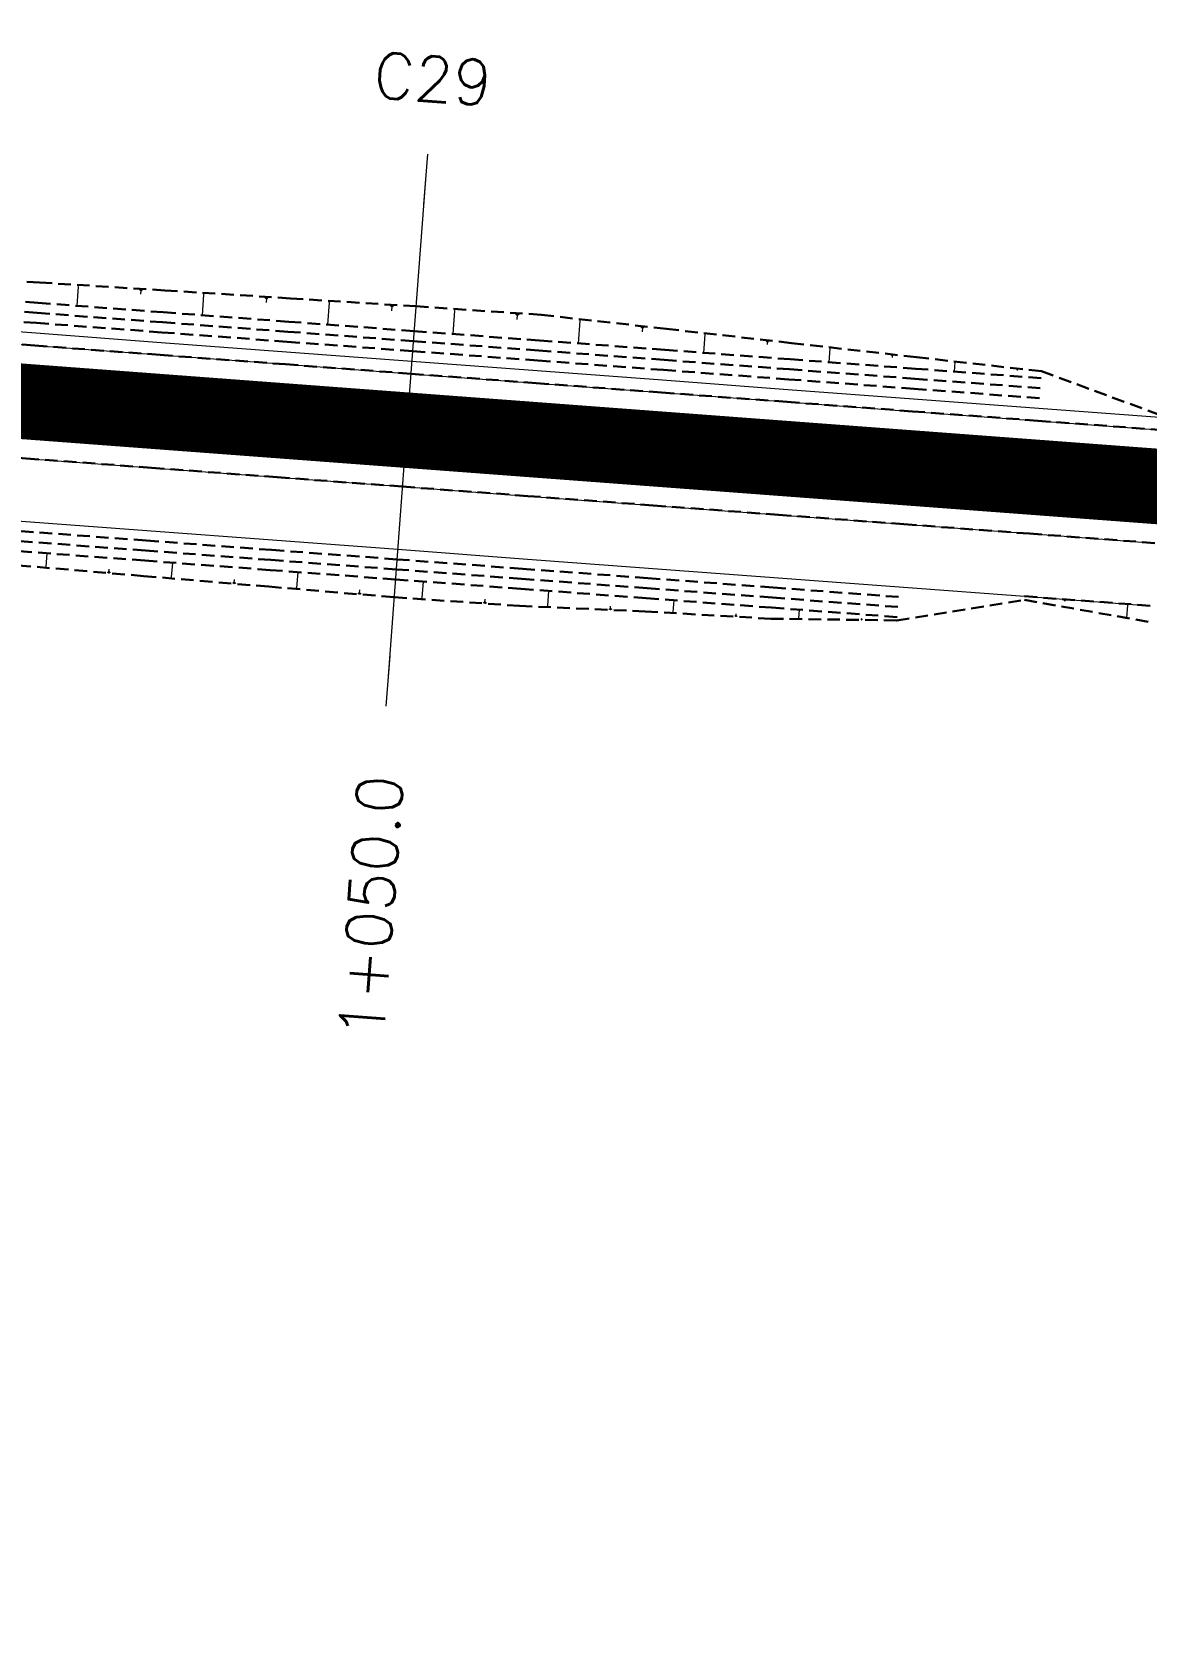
# Model space of a CAD drawing. Header units: metres. Extents: x 544752 to 548977, y 1840603 to 1844608.
# Drawn here: x 547550.9 to 547595.2, y 1842240 to 1842303.3 of the extents above; entities that cross this region are included whole.
import ezdxf

# ---------------------------------------------------------------- set-up
doc = ezdxf.new("R2010")
doc.units = ezdxf.units.M
doc.header["$MEASUREMENT"] = 0
for name, pattern in [('ACAD_ISO02W100', [15, 12, -3]), ('Anordnung Grundriss$0$GESTRICHELT', [0.75, 0.5, -0.25]), ('HIDDEN', [0.375, 0.25, -0.125])]:
    doc.linetypes.add(name, pattern=pattern)
doc.layers.add('C-ROAD', color=7, linetype='Continuous')
for name, color, linetype, lineweight in [('C-ROAD-CORR', 5, 'Continuous', 0), ('C-ROAD-SAMP', 150, 'HIDDEN', 0), ('C-ROAD-SAMP-TEXT', 11, 'Continuous', 0), ('C-TOPO-FEAT', 94, 'Continuous', 5)]:
    doc.layers.add(name, color=color, linetype=linetype, lineweight=lineweight)

msp = doc.modelspace()

# ---------------------------------------------------------------- linework, layer by layer
at = {"layer": 'C-ROAD-CORR', "color": 160, "linetype": 'Continuous'}
for p, q in [((547552.7388740472, 1842293.152886879, 510.5932910737055), (547552.6811587136, 1842292.383074517, 509.8213181902017)), ((547552.7775328847, 1842293.197112621, 510.6402833072702), (547552.7072418103, 1842293.202382571, 510.6402833072702)), ((547552.7678681753, 1842293.186056185, 510.628535248879), (547552.7151498696, 1842293.190008648, 510.628535248879)), ((547552.758203466, 1842293.17499975, 510.6167871904879), (547552.7230579287, 1842293.177634725, 510.6167871904879)), ((547552.7485387565, 1842293.163943315, 510.6050391320967), (547552.730965988, 1842293.165260802, 510.6050391320967)), ((547555.2338447056, 1842292.994806119, 510.6164026605925), (547555.2222928144, 1842292.840725945, 510.4618900527774)), ((547557.7287168754, 1842292.835140009, 510.6379259254792), (547557.6667998282, 1842292.009284807, 509.8097529145964)), ((547557.7701901015, 1842292.882585413, 510.6883392241742), (547557.6947817911, 1842292.888239019, 510.6883392241742)), ((547557.7598217949, 1842292.870724062, 510.6757358995005), (547557.7032655622, 1842292.874964267, 510.6757358995005)), ((547557.7494534885, 1842292.858862711, 510.6631325748267), (547557.7117493332, 1842292.861689514, 510.6631325748267)), ((547557.739085182, 1842292.84700136, 510.6505292501529), (547557.7202331043, 1842292.848414762, 510.6505292501529)), ((547560.2235282441, 1842292.674495198, 510.6584686526239), (547560.2112027622, 1842292.5100968, 510.4936088612127)), ((547562.7183396129, 1842292.513850386, 510.6790113797727), (547562.6524862092, 1842291.635491703, 509.7981875339854)), ((547562.7624494857, 1842292.564312116, 510.7326296878448), (547562.6822471162, 1842292.570325149, 510.7326296878448)), ((547562.7514220176, 1842292.551696684, 510.7192251108268), (547562.6912702403, 1842292.556206458, 510.7192251108268)), ((547562.7403945493, 1842292.539081251, 510.7058205338088), (547562.7002933646, 1842292.542087768, 510.7058205338088)), ((547562.7293670812, 1842292.526465819, 510.6924159567907), (547562.7093164887, 1842292.527969077, 510.6924159567907)), ((547565.2131509817, 1842292.353205575, 510.699554106916), (547565.2000660519, 1842292.178677594, 510.5245363030764)), ((547567.7075675919, 1842292.186488577, 510.7140119887527), (547567.638232745, 1842291.261694089, 509.7866220138324)), ((547567.7540094024, 1842292.239618046, 510.7704649124799), (547567.669567009, 1842292.245948967, 510.7704649124799)), ((547567.7423989497, 1842292.226335679, 510.7563516815481), (547567.6790671548, 1842292.231083869, 510.7563516815481)), ((547567.7307884971, 1842292.213053312, 510.7422384506163), (547567.6885673004, 1842292.216218772, 510.7422384506163)), ((547567.7191780445, 1842292.199770944, 510.7281252196845), (547567.6980674462, 1842292.201353675, 510.7281252196845)), ((547570.2017402359, 1842292.016018883, 510.7247093509575), (547570.1881256341, 1842291.834426088, 510.5426069059409)), ((547572.6901723102, 1842291.782570801, 510.6721777486344), (547572.6231006087, 1842290.887962352, 509.7750585319497)), ((547572.7350982222, 1842291.83396608, 510.7267880033062), (547572.6534120968, 1842291.840090354, 510.7267880033062)), ((547572.7238667442, 1842291.82111726, 510.7131354396383), (547572.6626021501, 1842291.825710466, 510.7131354396383)), ((547572.7126352662, 1842291.80826844, 510.6994828759703), (547572.6717922034, 1842291.811330577, 510.6994828759703)), ((547572.7014037882, 1842291.79541962, 510.6858303123024), (547572.6809822569, 1842291.796950689, 510.6858303123024)), ((547575.1750558756, 1842291.510192895, 510.58056142992), (547575.1633537572, 1842291.354108976, 510.424039453205)), ((547577.6597911413, 1842291.236532053, 510.4876547977763), (547577.6056508834, 1842290.514404373, 509.7635004262174)), ((547577.6960553245, 1842291.278018307, 510.5317361795069), (547577.6301183079, 1842291.28296182, 510.5317361795069)), ((547577.6869892786, 1842291.267646744, 510.5207158340742), (547577.6375365163, 1842291.271354378, 510.5207158340742)), ((547577.6779232329, 1842291.25727518, 510.5096954886416), (547577.6449547246, 1842291.259746936, 510.5096954886416)), ((547577.668857187, 1842291.246903616, 510.4986751432089), (547577.652372933, 1842291.248139494, 510.4986751432089)), ((547580.1444342044, 1842290.962073568, 510.3939459367826), (547580.1352571569, 1842290.839669273, 510.2711981082244)), ((547582.6291118292, 1842290.687913103, 510.3005368177482), (547582.588097046, 1842290.140854198, 509.7519425619955)), ((547582.6565843177, 1842290.719341652, 510.333931344878), (547582.6066327189, 1842290.723086685, 510.333931344878)), ((547582.6497161955, 1842290.711484514, 510.3255827130955), (547582.6122524965, 1842290.71429329, 510.3255827130955)), ((547582.6428480735, 1842290.703627377, 510.3172340813131), (547582.617872274, 1842290.705499894, 510.3172340813131)), ((547582.6359799514, 1842290.69577024, 510.3088854495306), (547582.6234920516, 1842290.696706499, 510.3088854495306)), ((547585.1138110727, 1842290.413939053, 510.2073151909253), (547585.107159316, 1842290.325217318, 510.1183444533918)), ((547587.5985103162, 1842290.139965004, 510.1140935641008), (547587.5705705583, 1842289.767301974, 509.7403846343304)), ((547587.617224902, 1842290.161374505, 510.1368423130393), (547587.583197279, 1842290.163925666, 510.1368423130393)), ((547587.6125462556, 1842290.15602213, 510.1311551258046), (547587.5870255383, 1842290.157935501, 510.1311551258046)), ((547587.6078676091, 1842290.150669754, 510.12546793857), (547587.5908537976, 1842290.151945335, 510.12546793857)), ((547587.6031889627, 1842290.145317379, 510.1197807513354), (547587.5946820569, 1842290.145955169, 510.1197807513354)), ((547590.0832095597, 1842289.865990954, 510.0208719372749), (547590.0790803891, 1842289.810915703, 509.9656421141836)), ((547551.444609872, 1842281.978930097, 510.3097897200629), (547551.4933157613, 1842281.975278458, 510.3097897200629)), ((547551.4513067147, 1842281.986591291, 510.3016492892439), (547551.4878361316, 1842281.983852562, 510.3016492892439)), ((547551.4580035573, 1842281.994252484, 510.293508858425), (547551.482356502, 1842281.992426665, 510.293508858425)), ((547551.4647004, 1842282.001913678, 510.285368427606), (547551.4768768722, 1842282.001000768, 510.285368427606)), ((547551.4713972426, 1842282.009574871, 510.277227996787), (547551.5113891854, 1842282.542991038, 509.7423147676058)), ((547556.4535706175, 1842281.588168965, 510.3134046780059), (547556.49713193, 1842282.169193708, 509.7307492562478)), ((547553.96243424, 1842281.798292544, 510.2958978199026), (547553.9705026608, 1842281.905909875, 510.1879784545925)), ((547556.4243924151, 1842281.554789078, 510.3488726073191), (547556.4774454128, 1842281.550811522, 510.3488726073191)), ((547556.4316869657, 1842281.56313405, 510.3400056249908), (547556.4714767139, 1842281.560150883, 510.3400056249908)), ((547556.4389815163, 1842281.571479021, 510.3311386426625), (547556.4655080151, 1842281.569490243, 510.3311386426625)), ((547556.4462760669, 1842281.579823993, 510.3222716603342), (547556.4595393162, 1842281.578829604, 510.3222716603342)), ((547558.9448304441, 1842281.379484775, 510.3294669110828), (547558.9535498978, 1842281.495785641, 510.2128396399608)), ((547561.4360902706, 1842281.170800584, 510.3455291441581), (547561.4829180028, 1842281.79539313, 509.7191836443798)), ((547566.4198350308, 1842280.769386234, 510.3616525708385), (547566.4687328951, 1842281.421590392, 509.707617965659)), ((547561.4047241578, 1842281.134917726, 510.3836566155276), (547561.4617553035, 1842281.130641916, 510.3836566155276)), ((547561.4125656859, 1842281.14388844, 510.3741247476852), (547561.4553390454, 1842281.140681583, 510.3741247476852)), ((547561.4204072142, 1842281.152859155, 510.3645928798429), (547561.4489227871, 1842281.15072125, 510.3645928798429)), ((547561.4282487424, 1842281.16182987, 510.3550610120005), (547561.4425065289, 1842281.160760917, 510.3550610120005)), ((547563.9273500971, 1842280.962116394, 510.3615913772143), (547563.9366997466, 1842281.086822868, 510.2365349072825)), ((547566.3870823031, 1842280.731917087, 510.4014655585582), (547566.4466346478, 1842280.727452254, 510.4014655585582)), ((547566.395270485, 1842280.741284373, 510.3915123116283), (547566.4399347436, 1842280.737935749, 510.3915123116283)), ((547566.403458667, 1842280.75065166, 510.3815590646984), (547566.4332348392, 1842280.748419244, 510.3815590646984)), ((547566.4116468489, 1842280.760018947, 510.3716058177685), (547566.426534935, 1842280.758902739, 510.3716058177685)), ((547568.9138428714, 1842280.59648822, 510.3418231812208), (547568.9230742081, 1842280.719616627, 510.2183492075393)), ((547571.409257031, 1842280.449111372, 510.2964400808336), (547571.4541440062, 1842281.047817926, 509.6960532235964)), ((547576.4028683638, 1842280.203351815, 510.1566108458414), (547576.4381656058, 1842280.674149636, 509.684491704807)), ((547591.9748600364, 1842280.687301086, 509.6317820777493), (547591.9710669182, 1842280.636708131, 509.5979587796984)), ((547571.3791908739, 1842280.414715664, 510.3329873741742), (547571.4338583866, 1842280.410617063, 510.3329873741742)), ((547571.3867074132, 1842280.423314591, 510.323850550839), (547571.4277080477, 1842280.42024064, 510.323850550839)), ((547571.3942239525, 1842280.431913518, 510.3147137275039), (547571.4215577088, 1842280.429864217, 510.3147137275039)), ((547571.4017404917, 1842280.440512445, 510.3055769041687), (547571.41540737, 1842280.439487794, 510.3055769041687)), ((547573.9064196174, 1842280.333464086, 510.21928695542), (547573.914050238, 1842280.435241997, 510.1172233994138)), ((547576.3792255938, 1842280.176304467, 510.1853501104222), (547576.4222138419, 1842280.173081498, 510.1853501104222)), ((547576.3851362863, 1842280.183066304, 510.178165294277), (547576.4173774724, 1842280.180649078, 510.178165294277)), ((547576.3910469788, 1842280.189828141, 510.1709804781318), (547576.4125411029, 1842280.188216657, 510.1709804781318)), ((547576.3969576713, 1842280.196589978, 510.1637956619866), (547576.4077047333, 1842280.195784236, 510.1637956619866)), ((547578.898426218, 1842280.055186845, 510.1120024509914), (547578.9046761359, 1842280.138548818, 510.0284065176935)), ((547581.3955029264, 1842279.953726819, 510.0207108431839), (547581.4215040796, 1842280.300532562, 509.6729317706759)), ((547594.4663178584, 1842280.479779506, 509.6122184292249), (547594.4284405584, 1842279.974568637, 509.2744659149751)), ((547594.496578623, 1842280.514397845, 509.6367409964692), (547594.4415572671, 1842280.518522975, 509.6367409964692)), ((547594.4890134318, 1842280.50574326, 509.6306103546581), (547594.4477474149, 1842280.508837108, 509.6306103546581)), ((547594.4814482407, 1842280.497088676, 509.6244797128471), (547594.4539375628, 1842280.49915124, 509.6244797128471)), ((547594.4738830496, 1842280.488434091, 509.618349071036), (547594.4601277106, 1842280.489465373, 509.618349071036)), ((547581.3780868552, 1842279.93380282, 510.0418811663319), (547581.4097534658, 1842279.931428671, 510.0418811663319)), ((547581.382440873, 1842279.93878382, 510.0365885855449), (547581.406190831, 1842279.937003208, 510.0365885855449)), ((547581.3867948909, 1842279.94376482, 510.0312960047579), (547581.402628196, 1842279.942577745, 510.0312960047579)), ((547581.3911489086, 1842279.948745819, 510.0260034239709), (547581.3990655612, 1842279.948152282, 510.0260034239709)), ((547583.8944773527, 1842279.91062183, 509.8710913521776), (547583.8974189083, 1842279.949856566, 509.8317465023852))]:
    msp.add_line(p, q, dxfattribs=at)
at = {"layer": 'C-ROAD-CORR', "color": 5, "linetype": 'Anordnung Grundriss$0$GESTRICHELT', "lineweight": 30, "extrusion": (0.05286572197108643, 0.7051278014289953, -0.7071067805447685), "const_width": 0.1, "elevation": 1327637.851451348}
msp.add_lwpolyline([(-408286.5992297682, 1328360.055863141), (-408286.6638652158, 1328359.969682544), (-408286.7285006634, 1328360.055863141)], dxfattribs=at)
at = {"layer": 'C-ROAD-CORR', "color": 5, "linetype": 'Anordnung Grundriss$0$GESTRICHELT', "lineweight": 30, "extrusion": (0.05286572120146556, 0.70512780105043, -0.7071067809798136), "const_width": 0.1, "elevation": 1327637.858510222}
msp.add_lwpolyline([(-408291.596531017, 1328360.129817627), (-408291.6654948808, 1328360.037865808), (-408291.7344587445, 1328360.129817627)], dxfattribs=at)
at = {"layer": 'C-ROAD-CORR', "color": 5, "linetype": 'Anordnung Grundriss$0$GESTRICHELT', "lineweight": 30, "extrusion": (0.05286572136701079, 0.7051278005020348, -0.7071067815142974), "const_width": 0.1, "elevation": 1327637.865768248}
msp.add_lwpolyline([(-408296.5914133693, 1328360.20285257), (-408296.6646265148, 1328360.105235042), (-408296.7378396607, 1328360.20285257)], dxfattribs=at)
at = {"layer": 'C-ROAD-CORR', "color": 5, "linetype": 'Anordnung Grundriss$0$GESTRICHELT', "lineweight": 30, "extrusion": (0.05286572081007092, 0.7051278005044437, -0.7071067815535339), "const_width": 0.1, "elevation": 1327637.873645917}
msp.add_lwpolyline([(-408301.5897622191, 1328360.250404017), (-408301.665939, 1328360.148834977), (-408301.7421157811, 1328360.250404017)], dxfattribs=at)
at = {"layer": 'C-ROAD-CORR', "color": 5, "linetype": 'Anordnung Grundriss$0$GESTRICHELT', "lineweight": 30, "extrusion": (0.05286572232810047, 0.705127801363972, -0.7071067805829182), "const_width": 0.1, "elevation": 1327637.884235072}
msp.add_lwpolyline([(-408306.5938271732, 1328360.039223747), (-408306.6593031764, 1328359.95192241), (-408306.7247791798, 1328360.039223748)], dxfattribs=at)
at = {"layer": 'C-ROAD-CORR', "color": 5, "linetype": 'Anordnung Grundriss$0$GESTRICHELT', "lineweight": 30, "extrusion": (0.05286572288179188, 0.7051278005062088, -0.7071067813968849), "const_width": 0.1, "elevation": 1327637.891130277}
msp.add_lwpolyline([(-408311.6027685029, 1328359.766424379), (-408311.6541161627, 1328359.697960832), (-408311.7054638229, 1328359.766424379)], dxfattribs=at)
at = {"layer": 'C-ROAD-CORR', "color": 5, "linetype": 'Anordnung Grundriss$0$GESTRICHELT', "lineweight": 30, "extrusion": (0.05286572092271366, 0.7051278013844563, -0.7071067806675626), "const_width": 0.1, "elevation": 1327637.899848555}
msp.add_lwpolyline([(-408316.6187106969, 1328359.489628051), (-408316.6559287821, 1328359.440003937), (-408316.6931468673, 1328359.489628051)], dxfattribs=at)
at = {"layer": 'C-ROAD-CORR', "color": 5, "linetype": 'Anordnung Grundriss$0$GESTRICHELT', "lineweight": 30, "extrusion": (0.05286572071022938, 0.7051278006944339, -0.7071067813715399), "const_width": 0.1, "elevation": 1327637.906633306}
msp.add_lwpolyline([(-408321.6297079984, 1328359.21656721), (-408321.6528116429, 1328359.185762351), (-408321.6759152873, 1328359.21656721)], dxfattribs=at)
at = {"layer": 'C-ROAD-CORR', "color": 5, "linetype": 'Anordnung Grundriss$0$GESTRICHELT', "lineweight": 30, "extrusion": (0.05286572224997538, 0.7051277998352392, 0.7071067821132133), "const_width": 0.1, "elevation": 1328351.780491684}
msp.add_lwpolyline([(-408286.2771922245, -1327630.05639998), (-408286.2320475812, -1327630.116592838), (-408286.1869029389, -1327630.05639998)], dxfattribs=at)
at = {"layer": 'C-ROAD-CORR', "color": 5, "linetype": 'Anordnung Grundriss$0$GESTRICHELT', "lineweight": 30, "extrusion": (0.0528657230109557, 0.7051278004326251, 0.7071067814606058), "const_width": 0.1, "elevation": 1328351.773830492}
msp.add_lwpolyline([(-408291.278701499, -1327629.994956746), (-408291.2299141797, -1327630.060006504), (-408291.1811268614, -1327629.994956746)], dxfattribs=at)
at = {"layer": 'C-ROAD-CORR', "color": 5, "linetype": 'Anordnung Grundriss$0$GESTRICHELT', "lineweight": 30, "extrusion": (0.05286572106891681, 0.7051278006963171, 0.7071067813428454), "const_width": 0.1, "elevation": 1328351.765074719}
msp.add_lwpolyline([(-408296.2872024915, -1327629.935626345), (-408296.2348890842, -1327630.005377554), (-408296.1825756772, -1327629.935626345)], dxfattribs=at)
at = {"layer": 'C-ROAD-CORR', "color": 5, "linetype": 'Anordnung Grundriss$0$GESTRICHELT', "lineweight": 30, "extrusion": (0.0528657222092667, 0.7051278010431223, 0.7071067809117542), "const_width": 0.1, "elevation": 1328351.758159552}
msp.add_lwpolyline([(-408301.2834617822, -1327629.955931044), (-408301.2318103625, -1327630.024799604), (-408301.1801589428, -1327629.955931044)], dxfattribs=at)
at = {"layer": 'C-ROAD-CORR', "color": 5, "linetype": 'Anordnung Grundriss$0$GESTRICHELT', "lineweight": 30, "extrusion": (0.04147128366646525, 0.5531477550433843, -0.8320502951874481), "const_width": 0.1, "elevation": 1041338.729188564}
msp.add_lwpolyline([(-408324.201081095, 1562926.881147084), (-408324.2238942591, 1562926.850729531), (-408324.2467074231, 1562926.881147083)], dxfattribs=at)
at = {"layer": 'C-ROAD-CORR', "color": 5, "linetype": 'Anordnung Grundriss$0$GESTRICHELT', "lineweight": 30, "extrusion": (0.05286572163936255, 0.7051278009677451, 0.7071067810295286), "const_width": 0.1, "elevation": 1328351.749533032}
msp.add_lwpolyline([(-408306.274268466, -1327630.132981119), (-408306.231573415, -1327630.189907854), (-408306.1888783646, -1327630.132981119)], dxfattribs=at)
at = {"layer": 'C-ROAD-CORR', "color": 5, "linetype": 'Anordnung Grundriss$0$GESTRICHELT', "lineweight": 30, "extrusion": (0.05286572059808969, 0.7051278007672818, 0.70710678130728), "const_width": 0.1, "elevation": 1328351.740417097}
msp.add_lwpolyline([(-408311.2681016029, -1327630.286932112), (-408311.2331318962, -1327630.333558387), (-408311.1981621894, -1327630.286932112)], dxfattribs=at)
at = {"layer": 'C-ROAD-CORR', "color": 5, "linetype": 'Anordnung Grundriss$0$GESTRICHELT', "lineweight": 30, "extrusion": (0.05286572222557991, 0.7051278001850624, 0.707106781766193), "const_width": 0.1, "elevation": 1328351.732069066}
msp.add_lwpolyline([(-408316.2380413243, -1327630.645688944), (-408316.2215826546, -1327630.667633837), (-408316.2051239847, -1327630.645688945)], dxfattribs=at)
at = {"layer": 'C-ROAD-CORR', "color": 11, "linetype": 'Anordnung Grundriss$0$GESTRICHELT', "lineweight": 30}
for points in [[(547501.2136497691, 1842295.359750846, 509.7269167148397), (547506.2667875066, 1842295.881336349, 509.9473636538833), (547511.2682487713, 1842295.713656361, 510.1425131821588), (547516.2693281114, 1842295.540882228, 510.3325542677413), (547521.2682219764, 1842295.33895803, 510.4933634777483), (547526.2667905063, 1842295.132694483, 510.6498211598093), (547531.2554272366, 1842294.793959688, 510.6734358061487), (547536.2411509133, 1842294.416370323, 510.6580868347883), (547541.2268745902, 1842294.038780959, 510.642737863433), (547546.2096643149, 1842293.622058276, 510.5881457442283), (547551.200141557, 1842293.307872398, 510.6363782055308), (547556.1907976195, 1842292.996071639, 510.6870024798349), (547561.1810402652, 1842292.678756693, 510.7320970910356), (547566.171282911, 1842292.361441748, 510.7771917022505), (547571.1599412244, 1842292.02299483, 510.8010950341974), (547576.1321266894, 1842291.464831569, 510.604665375827), (547581.103974716, 1842290.902167521, 510.4037222996715), (547586.0759013162, 1842290.340551493, 510.2038301837746), (547591.0478279162, 1842289.778935464, 510.0039380678801), (547595.927152547, 1842287.982185956, 509.6910349284339)], [(547505.6137764096, 1842287.171415007, 509.838328146831), (547510.4987856937, 1842285.450487921, 510.0043063146421), (547515.4803846645, 1842285.017882851, 510.0516931490539), (547520.4533342744, 1842284.469911822, 510.2147697240443), (547525.4359800253, 1842284.051268803, 510.2481553226011), (547530.4235369111, 1842283.698130945, 510.2158519161139), (547535.4097095564, 1842283.326529962, 510.2020634522376), (547540.3923398438, 1842282.907680689, 510.2356558836979), (547545.3749701312, 1842282.488831416, 510.2692483151458), (547550.3571570185, 1842282.064068031, 510.3087714557232), (547555.3392287683, 1842281.637768931, 510.3498346232213), (547560.3217201431, 1842281.217066828, 510.3852850841491), (547565.3042115178, 1842280.796364725, 510.420735545067), (547570.2924781892, 1842280.452694052, 510.3789383837224), (547575.2899743122, 1842280.232126644, 510.2136924607547), (547580.2822289813, 1842279.941648249, 510.1185537339772), (547585.2914256875, 1842279.877144282, 509.7968063689172), (547590.3662593307, 1842280.688111745, 509.5558554574042), (547595.3151184148, 1842279.818819093, 509.2130452490041)], [(547590.3770824599, 1842280.832471626, 509.6523654807365), (547595.3630889554, 1842280.458654522, 509.6407993575507)]]:
    msp.add_polyline3d(points, dxfattribs=at)
at = {"layer": 'C-ROAD-CORR', "color": 1, "linetype": 'Anordnung Grundriss$0$GESTRICHELT', "lineweight": 30}
for points in [[(547506.2654137977, 1842295.863013694, 509.9289895748956), (547511.2514202931, 1842295.48919659, 509.9174234517098), (547516.2374267887, 1842295.115379486, 509.905857328524), (547521.2234332841, 1842294.741562382, 509.8942912053382), (547526.2094397795, 1842294.367745278, 509.8827250821523), (547531.195446275, 1842293.993928174, 509.8711589589665), (547536.1814527705, 1842293.62011107, 509.8595928357807), (547541.167459266, 1842293.246293967, 509.8480267125948), (547546.1534657615, 1842292.872476863, 509.836460589409), (547551.1394722569, 1842292.498659759, 509.8248944662232), (547556.1254787524, 1842292.124842655, 509.8133283430374), (547561.1114852478, 1842291.751025551, 509.8017622198515), (547566.0974917433, 1842291.377208447, 509.7901960966657), (547571.0834982388, 1842291.003391343, 509.7786299734799), (547576.0695047342, 1842290.629574239, 509.7670638502941), (547581.0555112297, 1842290.255757136, 509.7554977271083), (547586.0415177252, 1842289.881940032, 509.7439316039224), (547591.0275242206, 1842289.508122928, 509.7323654807366)], [(547506.2667875066, 1842295.881336349, 509.9473636538833), (547511.2682487713, 1842295.713656361, 510.1425131821588), (547516.2693281114, 1842295.540882228, 510.3325542677413), (547521.2682219764, 1842295.33895803, 510.4933634777483), (547526.2667905063, 1842295.132694483, 510.6498211598093), (547531.2554272366, 1842294.793959688, 510.6734358061487), (547536.2411509133, 1842294.416370323, 510.6580868347883), (547541.2268745902, 1842294.038780959, 510.642737863433), (547546.2096643149, 1842293.622058276, 510.5881457442283), (547551.200141557, 1842293.307872398, 510.6363782055308), (547556.1907976195, 1842292.996071639, 510.6870024798349), (547561.1810402652, 1842292.678756693, 510.7320970910356), (547566.171282911, 1842292.361441748, 510.7771917022505), (547571.1599412244, 1842292.02299483, 510.8010950341974), (547576.1321266894, 1842291.464831569, 510.604665375827), (547581.103974716, 1842290.902167521, 510.4037222996715), (547586.0759013162, 1842290.340551493, 510.2038301837746), (547591.0478279162, 1842289.778935464, 510.0039380678801)], [(547510.4987856937, 1842285.450487921, 510.0043063146421), (547515.4803846645, 1842285.017882851, 510.0516931490539), (547520.4533342744, 1842284.469911822, 510.2147697240443), (547525.4359800253, 1842284.051268803, 510.2481553226011), (547530.4235369111, 1842283.698130945, 510.2158519161139), (547535.4097095564, 1842283.326529962, 510.2020634522376), (547540.3923398438, 1842282.907680689, 510.2356558836979), (547545.3749701312, 1842282.488831416, 510.2692483151458), (547550.3571570185, 1842282.064068031, 510.3087714557232), (547555.3392287683, 1842281.637768931, 510.3498346232213), (547560.3217201431, 1842281.217066828, 510.3852850841491), (547565.3042115178, 1842280.796364725, 510.420735545067), (547570.2924781892, 1842280.452694052, 510.3789383837224), (547575.2899743122, 1842280.232126644, 510.2136924607547), (547580.2822289813, 1842279.941648249, 510.1185537339772), (547585.2914256875, 1842279.877144282, 509.7968063689172)], [(547510.5112624274, 1842285.616903729, 509.8374234517098), (547515.497268923, 1842285.243086625, 509.825857328524), (547520.4832754184, 1842284.869269521, 509.8142912053381), (547525.4692819138, 1842284.495452417, 509.8027250821523), (547530.4552884094, 1842284.121635313, 509.7911589589665), (547535.4412949048, 1842283.747818209, 509.7795928357806), (547540.4273014003, 1842283.374001106, 509.7680267125948), (547545.4133078958, 1842283.000184002, 509.756460589409), (547550.3993143912, 1842282.626366898, 509.7448944662232), (547555.3853208867, 1842282.252549794, 509.7333283430373), (547560.3713273822, 1842281.87873269, 509.7217622198515), (547565.3573338776, 1842281.504915586, 509.7101960966657), (547570.3433403731, 1842281.131098483, 509.6986299734799), (547575.3293468686, 1842280.757281379, 509.687063850294), (547580.315353364, 1842280.383464275, 509.6754977271082), (547585.3013598595, 1842280.009647171, 509.6639316039224)]]:
    msp.add_polyline3d(points, dxfattribs=at)
at = {"layer": 'C-ROAD-CORR', "color": 92, "linetype": 'Anordnung Grundriss$0$GESTRICHELT', "lineweight": 30}
for points in [[(547506.2355084294, 1842295.464133174, 509.5289895748956), (547511.2215149248, 1842295.09031607, 509.5174234517098), (547516.2075214203, 1842294.716498966, 509.505857328524), (547521.1935279157, 1842294.342681862, 509.4942912053381), (547526.1795344112, 1842293.968864758, 509.4827250821523), (547531.1655409067, 1842293.595047655, 509.4711589589665), (547536.1515474021, 1842293.221230551, 509.4595928357807), (547541.1375538977, 1842292.847413447, 509.4480267125948), (547546.1235603931, 1842292.473596343, 509.436460589409), (547551.1095668885, 1842292.099779239, 509.4248944662232), (547556.0955733841, 1842291.725962135, 509.4133283430373), (547561.0815798795, 1842291.352145031, 509.4017622198515), (547566.0675863749, 1842290.978327928, 509.3901960966657), (547571.0535928705, 1842290.604510824, 509.3786299734799), (547576.0395993659, 1842290.23069372, 509.367063850294), (547581.0256058613, 1842289.856876616, 509.3554977271082), (547586.0116123569, 1842289.483059512, 509.3439316039224), (547590.9976188523, 1842289.109242408, 509.3323654807365)], [(547506.205603061, 1842295.065252654, 509.5289895748956), (547511.1916095564, 1842294.69143555, 509.5174234517098), (547516.177616052, 1842294.317618447, 509.505857328524), (547521.1636225474, 1842293.943801343, 509.4942912053381), (547526.1496290428, 1842293.569984239, 509.4827250821523), (547531.1356355384, 1842293.196167135, 509.4711589589665), (547536.1216420338, 1842292.822350031, 509.4595928357807), (547541.1076485293, 1842292.448532927, 509.4480267125948), (547546.0936550248, 1842292.074715823, 509.436460589409), (547551.0796615202, 1842291.700898719, 509.4248944662232), (547556.0656680157, 1842291.327081616, 509.4133283430373), (547561.0516745112, 1842290.953264512, 509.4017622198515), (547566.0376810066, 1842290.579447408, 509.3901960966657), (547571.0236875021, 1842290.205630304, 509.3786299734799), (547576.0096939976, 1842289.8318132, 509.367063850294), (547580.995700493, 1842289.457996096, 509.3554977271082), (547585.9817069885, 1842289.084178992, 509.3439316039224), (547590.967713484, 1842288.710361888, 509.3323654807365)], [(547510.571073164, 1842286.414664768, 509.4374234517098), (547515.5570796595, 1842286.040847664, 509.425857328524), (547520.543086155, 1842285.66703056, 509.4142912053381), (547525.5290926504, 1842285.293213456, 509.4027250821523), (547530.5150991459, 1842284.919396352, 509.3911589589665), (547535.5011056414, 1842284.545579249, 509.3795928357807), (547540.4871121369, 1842284.171762145, 509.3680267125948), (547545.4731186323, 1842283.797945041, 509.356460589409), (547550.4591251278, 1842283.424127937, 509.3448944662232), (547555.4451316233, 1842283.050310833, 509.3333283430374), (547560.4311381187, 1842282.676493729, 509.3217622198515), (547565.4171446142, 1842282.302676626, 509.3101960966657), (547570.4031511097, 1842281.928859522, 509.2986299734799), (547575.3891576051, 1842281.555042418, 509.287063850294), (547580.3751641006, 1842281.181225314, 509.2754977271082), (547585.3611705961, 1842280.80740821, 509.2639316039224)], [(547510.5411677958, 1842286.015784248, 509.4374234517098), (547515.5271742913, 1842285.641967145, 509.425857328524), (547520.5131807867, 1842285.268150041, 509.4142912053381), (547525.4991872822, 1842284.894332937, 509.4027250821523), (547530.4851937777, 1842284.520515833, 509.3911589589665), (547535.4712002731, 1842284.146698729, 509.3795928357807), (547540.4572067687, 1842283.772881625, 509.3680267125948), (547545.4432132641, 1842283.399064521, 509.356460589409), (547550.4292197595, 1842283.025247417, 509.3448944662232), (547555.4152262551, 1842282.651430313, 509.3333283430374), (547560.4012327505, 1842282.27761321, 509.3217622198515), (547565.3872392459, 1842281.903796106, 509.3101960966657), (547570.3732457415, 1842281.529979002, 509.2986299734799), (547575.3592522369, 1842281.156161898, 509.287063850294), (547580.3452587323, 1842280.782344794, 509.2754977271082), (547585.3312652279, 1842280.40852769, 509.2639316039224)], [(547590.3662593307, 1842280.688111745, 509.5558554574042), (547595.3151184148, 1842279.818819093, 509.2130452490041)], [(547590.3770824599, 1842280.832471626, 509.6523654807365), (547595.3630889554, 1842280.458654522, 509.6407993575507)]]:
    msp.add_polyline3d(points, dxfattribs=at)
at = {"layer": 'C-ROAD-CORR', "color": 5, "linetype": 'Anordnung Grundriss$0$GESTRICHELT', "lineweight": 30}
for points in [[(547501.1523094869, 1842294.541588589, 509.9605556980815), (547506.1383159823, 1842294.167771485, 509.9489895748956), (547511.1243224777, 1842293.793954381, 509.9374234517098), (547516.1103289733, 1842293.420137278, 509.925857328524), (547521.0963354687, 1842293.046320174, 509.9142912053381), (547526.0823419641, 1842292.67250307, 509.9027250821523), (547531.0683484597, 1842292.298685966, 509.8911589589665), (547536.0543549551, 1842291.924868862, 509.8795928357807), (547541.0403614506, 1842291.551051758, 509.8680267125948), (547546.0263679461, 1842291.177234654, 509.856460589409), (547551.0123744415, 1842290.80341755, 509.8448944662232), (547555.998380937, 1842290.429600446, 509.8333283430374), (547560.9843874325, 1842290.055783343, 509.8217622198515), (547565.9703939279, 1842289.681966239, 509.8101960966657), (547570.9564004234, 1842289.308149135, 509.7986299734799), (547575.9424069189, 1842288.934332031, 509.787063850294), (547580.9284134143, 1842288.560514927, 509.7754977271082), (547585.9144199098, 1842288.186697823, 509.7639316039224), (547590.9004264052, 1842287.812880719, 509.7523654807366), (547595.8864329008, 1842287.439063616, 509.7407993575507)], [(547505.8018805889, 1842289.680365639, 509.9489895748956), (547510.7878870843, 1842289.306548535, 509.9374234517098), (547515.7738935798, 1842288.932731432, 509.925857328524), (547520.7599000753, 1842288.558914328, 509.9142912053381), (547525.7459065707, 1842288.185097224, 509.9027250821523), (547530.7319130662, 1842287.81128012, 509.8911589589665), (547535.7179195617, 1842287.437463016, 509.8795928357807), (547540.7039260572, 1842287.063645912, 509.8680267125948), (547545.6899325526, 1842286.689828808, 509.856460589409), (547550.6759390481, 1842286.316011705, 509.8448944662232), (547555.6619455436, 1842285.942194601, 509.8333283430374), (547560.647952039, 1842285.568377497, 509.8217622198515), (547565.6339585345, 1842285.194560393, 509.8101960966657), (547570.61996503, 1842284.820743289, 509.7986299734799), (547575.6059715254, 1842284.446926185, 509.787063850294), (547580.5919780208, 1842284.073109081, 509.7754977271082), (547585.5779845164, 1842283.699291977, 509.7639316039224), (547590.5639910118, 1842283.325474873, 509.7523654807366), (547595.5499975074, 1842282.95165777, 509.7407993575507)]]:
    msp.add_polyline3d(points, dxfattribs=at)
at = {"layer": 'C-ROAD-CORR', "color": 160, "linetype": 'Anordnung Grundriss$0$GESTRICHELT', "lineweight": 30}
for points in [[(547501.1523094869, 1842294.541588589, 509.8105556980815), (547506.1383159823, 1842294.167771485, 509.7989895748956), (547511.1243224777, 1842293.793954381, 509.7874234517098), (547516.1103289733, 1842293.420137278, 509.775857328524), (547521.0963354687, 1842293.046320174, 509.7642912053382), (547526.0823419641, 1842292.67250307, 509.7527250821523), (547531.0683484597, 1842292.298685966, 509.7411589589665), (547536.0543549551, 1842291.924868862, 509.7295928357807), (547541.0403614506, 1842291.551051758, 509.7180267125948), (547546.0263679461, 1842291.177234654, 509.706460589409), (547551.0123744415, 1842290.80341755, 509.6948944662232), (547555.998380937, 1842290.429600446, 509.6833283430374), (547560.9843874325, 1842290.055783343, 509.6717622198515), (547565.9703939279, 1842289.681966239, 509.6601960966657), (547570.9564004234, 1842289.308149135, 509.6486299734799), (547575.9424069189, 1842288.934332031, 509.6370638502941), (547580.9284134143, 1842288.560514927, 509.6254977271083), (547585.9144199098, 1842288.186697823, 509.6139316039224), (547590.9004264052, 1842287.812880719, 509.6023654807366), (547595.8864329008, 1842287.439063616, 509.5907993575507)], [(547505.8018805889, 1842289.680365639, 509.7989895748956), (547510.7878870843, 1842289.306548535, 509.7874234517098), (547515.7738935798, 1842288.932731432, 509.775857328524), (547520.7599000753, 1842288.558914328, 509.7642912053382), (547525.7459065707, 1842288.185097224, 509.7527250821523), (547530.7319130662, 1842287.81128012, 509.7411589589665), (547535.7179195617, 1842287.437463016, 509.7295928357807), (547540.7039260572, 1842287.063645912, 509.7180267125948), (547545.6899325526, 1842286.689828808, 509.706460589409), (547550.6759390481, 1842286.316011705, 509.6948944662232), (547555.6619455436, 1842285.942194601, 509.6833283430374), (547560.647952039, 1842285.568377497, 509.6717622198515), (547565.6339585345, 1842285.194560393, 509.6601960966657), (547570.61996503, 1842284.820743289, 509.6486299734799), (547575.6059715254, 1842284.446926185, 509.6370638502941), (547580.5919780208, 1842284.073109081, 509.6254977271083), (547585.5779845164, 1842283.699291977, 509.6139316039224), (547590.5639910118, 1842283.325474873, 509.6023654807366), (547595.5499975074, 1842282.95165777, 509.5907993575507)]]:
    msp.add_polyline3d(points, dxfattribs=at)
at = {"layer": 'C-ROAD-CORR', "color": 150, "linetype": 'Anordnung Grundriss$0$GESTRICHELT', "lineweight": 30}
msp.add_polyline3d([(547500.9840917902, 1842292.297885666, 510.0280556980815), (547505.9700982856, 1842291.924068562, 510.0164895748956), (547510.956104781, 1842291.550251458, 510.0049234517098), (547515.9421112766, 1842291.176434355, 509.993357328524), (547520.928117772, 1842290.802617251, 509.9817912053381), (547525.9141242674, 1842290.428800147, 509.9702250821523), (547530.900130763, 1842290.054983043, 509.9586589589665), (547535.8861372584, 1842289.681165939, 509.9470928357807), (547540.8721437539, 1842289.307348835, 509.9355267125948), (547545.8581502493, 1842288.933531731, 509.923960589409), (547550.8441567448, 1842288.559714627, 509.9123944662232), (547555.8301632403, 1842288.185897524, 509.9008283430373), (547560.8161697357, 1842287.81208042, 509.8892622198515), (547565.8021762312, 1842287.438263316, 509.8776960966657), (547570.7881827267, 1842287.064446212, 509.8661299734799), (547575.7741892221, 1842286.690629108, 509.854563850294), (547580.7601957176, 1842286.316812004, 509.8429977271082), (547585.7462022131, 1842285.9429949, 509.8314316039224), (547590.7322087085, 1842285.569177796, 509.8198654807366), (547595.7182152041, 1842285.195360693, 509.8082993575507)], dxfattribs=at)
msp.add_polyline3d([(547500.9840917902, 1842292.297885666, 510.0280556980815), (547505.9700982856, 1842291.924068562, 510.0164895748956), (547510.956104781, 1842291.550251458, 510.0049234517098), (547515.9421112766, 1842291.176434355, 509.993357328524), (547520.928117772, 1842290.802617251, 509.9817912053381), (547525.9141242674, 1842290.428800147, 509.9702250821523), (547530.900130763, 1842290.054983043, 509.9586589589665), (547535.8861372584, 1842289.681165939, 509.9470928357807), (547540.8721437539, 1842289.307348835, 509.9355267125948), (547545.8581502493, 1842288.933531731, 509.923960589409), (547550.8441567448, 1842288.559714627, 509.9123944662232), (547555.8301632403, 1842288.185897524, 509.9008283430373), (547560.8161697357, 1842287.81208042, 509.8892622198515), (547565.8021762312, 1842287.438263316, 509.8776960966657), (547570.7881827267, 1842287.064446212, 509.8661299734799), (547575.7741892221, 1842286.690629108, 509.854563850294), (547580.7601957176, 1842286.316812004, 509.8429977271082), (547585.7462022131, 1842285.9429949, 509.8314316039224), (547590.7322087085, 1842285.569177796, 509.8198654807366), (547595.7182152041, 1842285.195360693, 509.8082993575507)], dxfattribs=at)
at = {"layer": 'C-ROAD-SAMP', "color": 1, "linetype": 'Continuous', "lineweight": 13}
msp.add_lwpolyline([(547566.5498104389, 1842297.410276307), (547565.8021762312, 1842287.438263316), (547565.0545420235, 1842277.466250325)], dxfattribs=at)
at = {"layer": 'C-ROAD-SAMP-TEXT', "color": 4, "linetype": 'Continuous', "lineweight": 9}
msp.add_line((547566.6245738596, 1842298.407477606), (547566.475047018, 1842296.413075008), dxfattribs=at)
at = {"layer": 'C-ROAD-SAMP-TEXT', "color": 1, "linetype": 'Continuous', "lineweight": -3}
msp.add_line((547565.7274128104, 1842286.441062017), (547565.876939652, 1842288.435464615), dxfattribs=at)
at = {"layer": 'C-ROAD-SAMP-TEXT', "color": 4, "linetype": 'Continuous', "lineweight": 5}
msp.add_line((547565.1293054442, 1842278.463451624), (547564.9797786026, 1842276.469049026), dxfattribs=at)
at = {"layer": 'C-TOPO-FEAT', "color": 94, "linetype": 'Continuous', "lineweight": 0, "ltscale": 2}
for points in [[(547501.1896911972, 1842295.040189239, 509.9405556980815), (547506.1756976927, 1842294.666372135, 509.9289895748956), (547511.1617041881, 1842294.292555031, 509.9174234517098), (547516.1477106836, 1842293.918737927, 509.905857328524), (547521.1337171791, 1842293.544920823, 509.8942912053382), (547526.1197236745, 1842293.171103719, 509.8827250821523), (547531.10573017, 1842292.797286615, 509.8711589589665), (547536.0917366655, 1842292.423469512, 509.8595928357807), (547541.077743161, 1842292.049652408, 509.8480267125948), (547546.0637496564, 1842291.675835304, 509.836460589409), (547551.0497561519, 1842291.3020182, 509.8248944662232), (547556.0357626474, 1842290.928201096, 509.8133283430374), (547561.0217691428, 1842290.554383992, 509.8017622198515), (547566.0077756383, 1842290.180566889, 509.7901960966657), (547570.9937821338, 1842289.806749785, 509.7786299734799), (547575.9797886292, 1842289.432932681, 509.7670638502941), (547580.9657951246, 1842289.059115577, 509.7554977271083), (547585.9518016202, 1842288.685298473, 509.7439316039224), (547590.9378081156, 1842288.311481369, 509.7323654807366), (547595.9238146112, 1842287.937664265, 509.7207993575507)], [(547501.1523094869, 1842294.541588589, 509.5105556980815), (547506.1383159823, 1842294.167771485, 509.4989895748956), (547511.1243224777, 1842293.793954381, 509.4874234517098), (547516.1103289733, 1842293.420137278, 509.475857328524), (547521.0963354687, 1842293.046320174, 509.4642912053382), (547526.0823419641, 1842292.67250307, 509.4527250821523), (547531.0683484597, 1842292.298685966, 509.4411589589665), (547536.0543549551, 1842291.924868862, 509.4295928357807), (547541.0403614506, 1842291.551051758, 509.4180267125948), (547546.0263679461, 1842291.177234654, 509.406460589409), (547551.0123744415, 1842290.80341755, 509.3948944662232), (547555.998380937, 1842290.429600446, 509.3833283430374), (547560.9843874325, 1842290.055783343, 509.3717622198515), (547565.9703939279, 1842289.681966239, 509.3601960966657), (547570.9564004234, 1842289.308149135, 509.3486299734799), (547575.9424069189, 1842288.934332031, 509.337063850294), (547580.9284134143, 1842288.560514927, 509.3254977271083), (547585.9144199098, 1842288.186697823, 509.3139316039224), (547590.9004264052, 1842287.812880719, 509.3023654807366), (547595.8864329008, 1842287.439063616, 509.2907993575507)], [(547500.9840917902, 1842292.297885666, 509.8780556980815), (547505.9700982856, 1842291.924068562, 509.8664895748956), (547510.956104781, 1842291.550251458, 509.8549234517098), (547515.9421112766, 1842291.176434355, 509.843357328524), (547520.928117772, 1842290.802617251, 509.8317912053382), (547525.9141242674, 1842290.428800147, 509.8202250821523), (547530.900130763, 1842290.054983043, 509.8086589589665), (547535.8861372584, 1842289.681165939, 509.7970928357807), (547540.8721437539, 1842289.307348835, 509.7855267125948), (547545.8581502493, 1842288.933531731, 509.773960589409), (547550.8441567448, 1842288.559714627, 509.7623944662232), (547555.8301632403, 1842288.185897524, 509.7508283430374), (547560.8161697357, 1842287.81208042, 509.7392622198515), (547565.8021762312, 1842287.438263316, 509.7276960966657), (547570.7881827267, 1842287.064446212, 509.7161299734799), (547575.7741892221, 1842286.690629108, 509.7045638502941), (547580.7601957176, 1842286.316812004, 509.6929977271083), (547585.7462022131, 1842285.9429949, 509.6814316039224), (547590.7322087085, 1842285.569177796, 509.6698654807366), (547595.7182152041, 1842285.195360693, 509.6582993575507)], [(547500.9840917902, 1842292.297885666, 509.8780556980815), (547505.9700982856, 1842291.924068562, 509.8664895748956), (547510.956104781, 1842291.550251458, 509.8549234517098), (547515.9421112766, 1842291.176434355, 509.843357328524), (547520.928117772, 1842290.802617251, 509.8317912053382), (547525.9141242674, 1842290.428800147, 509.8202250821523), (547530.900130763, 1842290.054983043, 509.8086589589665), (547535.8861372584, 1842289.681165939, 509.7970928357807), (547540.8721437539, 1842289.307348835, 509.7855267125948), (547545.8581502493, 1842288.933531731, 509.773960589409), (547550.8441567448, 1842288.559714627, 509.7623944662232), (547555.8301632403, 1842288.185897524, 509.7508283430374), (547560.8161697357, 1842287.81208042, 509.7392622198515), (547565.8021762312, 1842287.438263316, 509.7276960966657), (547570.7881827267, 1842287.064446212, 509.7161299734799), (547575.7741892221, 1842286.690629108, 509.7045638502941), (547580.7601957176, 1842286.316812004, 509.6929977271083), (547585.7462022131, 1842285.9429949, 509.6814316039224), (547590.7322087085, 1842285.569177796, 509.6698654807366), (547595.7182152041, 1842285.195360693, 509.6582993575507)], [(547500.9840917902, 1842292.297885666, 509.5780556980815), (547505.9700982856, 1842291.924068562, 509.5664895748956), (547510.956104781, 1842291.550251458, 509.5549234517098), (547515.9421112766, 1842291.176434355, 509.543357328524), (547520.928117772, 1842290.802617251, 509.5317912053382), (547525.9141242674, 1842290.428800147, 509.5202250821523), (547530.900130763, 1842290.054983043, 509.5086589589665), (547535.8861372584, 1842289.681165939, 509.4970928357807), (547540.8721437539, 1842289.307348835, 509.4855267125948), (547545.8581502493, 1842288.933531731, 509.473960589409), (547550.8441567448, 1842288.559714627, 509.4623944662232), (547555.8301632403, 1842288.185897524, 509.4508283430374), (547560.8161697357, 1842287.81208042, 509.4392622198515), (547565.8021762312, 1842287.438263316, 509.4276960966657), (547570.7881827267, 1842287.064446212, 509.4161299734799), (547575.7741892221, 1842286.690629108, 509.404563850294), (547580.7601957176, 1842286.316812004, 509.3929977271083), (547585.7462022131, 1842285.9429949, 509.3814316039224), (547590.7322087085, 1842285.569177796, 509.3698654807366), (547595.7182152041, 1842285.195360693, 509.3582993575507)], [(547500.9840917902, 1842292.297885666, 509.5780556980815), (547505.9700982856, 1842291.924068562, 509.5664895748956), (547510.956104781, 1842291.550251458, 509.5549234517098), (547515.9421112766, 1842291.176434355, 509.543357328524), (547520.928117772, 1842290.802617251, 509.5317912053382), (547525.9141242674, 1842290.428800147, 509.5202250821523), (547530.900130763, 1842290.054983043, 509.5086589589665), (547535.8861372584, 1842289.681165939, 509.4970928357807), (547540.8721437539, 1842289.307348835, 509.4855267125948), (547545.8581502493, 1842288.933531731, 509.473960589409), (547550.8441567448, 1842288.559714627, 509.4623944662232), (547555.8301632403, 1842288.185897524, 509.4508283430374), (547560.8161697357, 1842287.81208042, 509.4392622198515), (547565.8021762312, 1842287.438263316, 509.4276960966657), (547570.7881827267, 1842287.064446212, 509.4161299734799), (547575.7741892221, 1842286.690629108, 509.404563850294), (547580.7601957176, 1842286.316812004, 509.3929977271083), (547585.7462022131, 1842285.9429949, 509.3814316039224), (547590.7322087085, 1842285.569177796, 509.3698654807366), (547595.7182152041, 1842285.195360693, 509.3582993575507)], [(547505.8018805889, 1842289.680365639, 509.4989895748956), (547510.7878870843, 1842289.306548535, 509.4874234517098), (547515.7738935798, 1842288.932731432, 509.475857328524), (547520.7599000753, 1842288.558914328, 509.4642912053382), (547525.7459065707, 1842288.185097224, 509.4527250821523), (547530.7319130662, 1842287.81128012, 509.4411589589665), (547535.7179195617, 1842287.437463016, 509.4295928357807), (547540.7039260572, 1842287.063645912, 509.4180267125948), (547545.6899325526, 1842286.689828808, 509.406460589409), (547550.6759390481, 1842286.316011705, 509.3948944662232), (547555.6619455436, 1842285.942194601, 509.3833283430374), (547560.647952039, 1842285.568377497, 509.3717622198515), (547565.6339585345, 1842285.194560393, 509.3601960966657), (547570.61996503, 1842284.820743289, 509.3486299734799), (547575.6059715254, 1842284.446926185, 509.337063850294), (547580.5919780208, 1842284.073109081, 509.3254977271083), (547585.5779845164, 1842283.699291977, 509.3139316039224), (547590.5639910118, 1842283.325474873, 509.3023654807366), (547595.5499975074, 1842282.95165777, 509.2907993575507)], [(547505.6149720369, 1842287.187362392, 509.8489895748956), (547510.6009785323, 1842286.813545288, 509.8374234517098), (547515.5869850279, 1842286.439728184, 509.825857328524), (547520.5729915233, 1842286.06591108, 509.8142912053381), (547525.5589980187, 1842285.692093976, 509.8027250821523), (547530.5450045143, 1842285.318276872, 509.7911589589665), (547535.5310110097, 1842284.944459768, 509.7795928357806), (547540.5170175052, 1842284.570642665, 509.7680267125948), (547545.5030240007, 1842284.196825561, 509.756460589409), (547550.4890304961, 1842283.823008457, 509.7448944662232), (547555.4750369916, 1842283.449191353, 509.7333283430373), (547560.4610434871, 1842283.075374249, 509.7217622198515), (547565.4470499825, 1842282.701557145, 509.7101960966657), (547570.433056478, 1842282.327740041, 509.6986299734799), (547575.4190629735, 1842281.953922937, 509.687063850294), (547580.4050694689, 1842281.580105833, 509.6754977271082), (547585.3910759644, 1842281.20628873, 509.6639316039224), (547590.3770824599, 1842280.832471626, 509.6523654807365), (547595.3630889554, 1842280.458654522, 509.6407993575507)]]:
    msp.add_polyline3d(points, dxfattribs=at)

# ---------------------------------------------------------------- texts
at = {"layer": 'C-ROAD-SAMP-TEXT', "color": 1, "linetype": 'Continuous', "lineweight": 13, "insert": (547566.848864122, 1842301.399081504), "char_height": 1.8, "width": 4.674857142857143, "attachment_point": 5, "rotation": 355.7123708504709, "bg_fill": 3, "box_fill_scale": 1.416666666666667, "bg_fill_color": 256, "bg_fill_true_color": 13158600, "bg_fill_transparency": 0}
msp.add_mtext('{\\Fsimplex.shx|c0;C29}', dxfattribs=at)
at = {"layer": 'C-ROAD-SAMP-TEXT', "color": 1, "linetype": 'Continuous', "lineweight": -3, "insert": (547564.3816712365, 1842268.491438634), "char_height": 1.8, "width": 10.908, "attachment_point": 5, "rotation": 85.7123708504709, "bg_fill": 3, "box_fill_scale": 1.416666666666667, "bg_fill_color": 256, "bg_fill_true_color": 13158600, "bg_fill_transparency": 0}
msp.add_mtext('{\\Fsimplex.shx|c0;1+050.0}', dxfattribs=at)

# ---------------------------------------------------------------- next in the draw order: linework, layer by layer
at = {"layer": 'C-ROAD', "color": 1, "linetype": 'ACAD_ISO02W100', "lineweight": 60, "ltscale": 0.1, "const_width": 3, "flags": 128}
msp.add_lwpolyline([(547447.2669305371, 1842296.325235744), (548177.885715168, 1842241.548372065)], dxfattribs=at)

doc.saveas('drawing.dxf')
